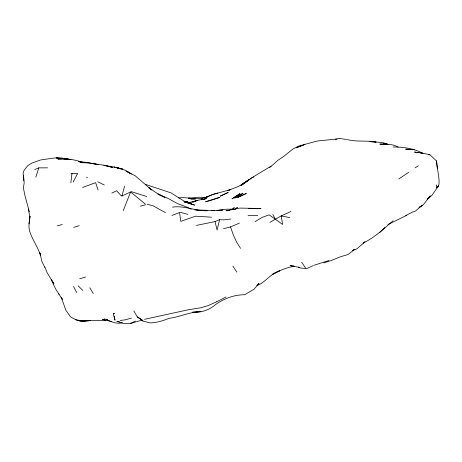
<?xml version="1.0" encoding="UTF-8"?>
<svg xmlns="http://www.w3.org/2000/svg" width="462" height="462" viewBox="0 0 462 462"><rect width="100%" height="100%" fill="white"/><g stroke="black" fill="none" stroke-linecap="round" stroke-linejoin="round"><path stroke-width="0.69" d="M30.036 216.199C29.406 221.055 28.303 226.016 29.545 230.873C32.178 239.582 37.953 246.893 40.535 255.636L40.182 253.523M418.682 152.703L414.483 152.067L420.715 152.731L429.92 154.776L436.544 160.943C436.798 168.855 439.789 176.767 438.9 184.904L437.479 187.508L436.786 187.815L436.423 184.875L437.479 187.508L438.663 185.707L436.786 187.815M70.83 182.698L72.014 173.458L77.656 173.464L73.117 182.08M29.014 223.914L30.018 216.395M219.6 219.629L217.088 230.053L215.055 221.593L219.6 219.629L223.458 219.895L230.879 219.04M111.862 193.076L116.586 190.725L120.923 195.461L121.951 195.98L124.619 186.042M35.805 177.171L38.802 167.862L47.574 167.839M123.29 210.574L130.602 191.961L145.363 204.123M438.663 185.707L432.062 195.137L427.281 199.393M427.125 199.347L430.278 195.859L423.325 204.741L419.196 207.409M113.236 313.652L114.351 313.409L113.236 313.652L115.044 320.189L114.114 316.112M393.087 220.749C383.552 228.892 374.618 237.607 363.155 243.018M379.55 232.744L384.858 227.518M269.681 167.567L278.084 160.17L283.2 156.768L293.191 148.868L298.735 146.061L317.053 141.049L337.035 138.993M232.299 209.425L234.292 207.611L232.201 209.465M235.25 209.217L237.393 207.467L235.441 208.951M271.084 166.118L250.768 178.401L241.222 185.193L248.383 180.03L250.352 179.198M408.72 172.291L398.862 178.933M248.383 180.03L238.796 186.302L227.506 190.696M419.017 207.467L422.285 205.261L415.39 211.094L413.38 211.862M363.155 242.995L364.986 241.834L356.999 248.775L352.552 250.571M255.093 221.65L262.07 217.383L269.15 214.859L282.611 224.457L281.214 215.916L290.921 211.481M269.935 222.338L281.214 215.916L289.749 217.608M415.09 167.822L418.358 165.818M405.786 215.598L412.855 211.85M216.701 301.767L226.034 296.968M245.923 181.687L247.21 181.04M352.448 250.416L354.885 249.232L347.955 254.55L340.725 256.676L330.902 260.643L323.822 262.872M135.447 321.073L130.284 323.504L124.064 323.556L116.846 321.356L119.6 321.904M250.768 178.401L253.857 176.952M121.951 195.98L130.602 191.961M387.889 224.572L406.606 215.373M313.398 265.535L306.756 268.572L301.005 268.11L298.377 267.14L299.699 267.434L290.015 265.604L294.121 266.002M212.584 194.542L204.799 197.834L212.584 194.542L230.867 189.512L228.176 190.46M216.632 301.807L207.998 305.665L200.814 307.767L188.432 309.754L144.519 319.323M70.929 173.92L72.014 173.458M223.596 228.673L230.532 226.911L239.403 223.106M204.799 197.834L207.761 196.772L201.23 198.527L202.656 198.296L194.046 198.885L189.276 198.648L194.433 198.908M34.835 169.502L38.802 167.862M245.207 182.594L243.601 183.252L244.947 182.808M171.928 215.431L179.574 212.532L180.757 221.385L195.547 216.181L211.492 217.198M209.581 200.727L219.837 197.338L205.573 201.744L208.899 200.958M82.577 187.485L95.657 182.663L98.088 190.073M328.961 260.539L314.362 265.159M130.902 323.412L142.394 319.964M73.689 227.368L79.262 225.664M213.213 194.352L217.793 192.995M202.137 199.694L206.479 198.62L197.638 200.317L192.498 202.206L197.459 200.387L188.964 202.558L183.841 201.524M79.724 278.765L85.568 277.044M140.442 206.202L145.397 204.81M131.531 318.099L125.271 319.831L120.143 320.449M57.34 225.849L62.33 224.492M201.594 199.763L204.239 199.07M335.452 139.339L339.27 138.444L346.65 139.472M196.517 225.381L215.055 221.593M294.115 266.343C286.376 267.429 279.175 270.871 272.343 274.451L279.631 270.801C270.559 273.492 265.494 282.467 256.768 285.683L259.038 283.408L254.042 289.189L244.687 294.721C233.968 294.791 224.041 298.544 215.419 304.672C209.13 310.181 201.085 312.768 192.746 312.145L200.86 311.648C189.894 311.827 179.995 316.926 169.208 318.312C163.161 320.674 156.924 322.655 150.387 322.955L143.001 321.044L137.301 316.92L133.824 310.978M90.257 320.345C83.31 322.649 76.542 320.743 70.79 316.932M216.944 210.47L226.311 209.199L234.667 209.153M229.937 210.268L226.034 210.77L239.732 208.091L261.001 208.477L248.51 208.483M122.511 322.753C116.043 324.59 110.106 320.998 104.372 318.815M184.413 202.119L187.872 201.796L184.581 202.102M218.434 210.447L222.609 210.106L213.092 210.481L194.779 209.927M105.711 320.38L79.574 320.795L75.294 319.687M178.598 197.95L183.27 197.615L190.188 198.175L188.277 198.204L198.822 197.257L206.601 197.355M88.831 320.409L79.574 320.795L85.037 321.194L82.981 320.899M172.459 207.161C184.315 205.249 195.374 211.215 207.155 210.73L201.836 210.591M393.075 146.997C403.303 146.968 413.813 148.389 422.886 153.338L420.085 152.916M66.106 159.159L57.906 159.09C66.459 157.871 74.988 159.956 83.148 162.353M195.64 198.891L190.806 198.827L192.157 198.891M387.266 144.213L379.804 144.104C386.001 144.161 392.544 143.849 398.128 147.026M86.521 177.541L87.48 177.558M413.577 149.422L405.671 149.22L414.316 149.457M248.082 215.402L257.709 215.638M369.404 141.586L381.346 142.411L388.074 144.242M428.574 154.701L429.92 154.776M370.074 141.638L376.103 142.077C366.603 140.263 356.803 142.088 347.384 139.622M213.092 210.481L214.374 210.58M214.229 210.557L211.273 210.291M68.971 159.367L70.946 159.627L63.71 158.668L67.654 159.188M111.325 321.46L102.449 319.479L104.458 319.756M59.2 158.247L56.358 157.935L68.838 159.176M61.325 158.483L63.456 158.72M65.581 158.957L67.712 159.194L61.244 157.958L55.509 157.9L50.728 158.472L40.581 159.973L31.774 163.103L27.737 165.702L24.053 170.357L23.1 173.077L23.816 180.717M196.679 210.152L199.209 210.458M77.489 320.108L80.919 320.599M186.498 202.425L191.499 203.153L184.234 201.588M103.829 165.194L112.815 167.504L103.829 165.194L89.813 163.144L95.98 164.189M105.544 165.633C114.536 167.105 124.087 168.116 131.439 174.11M97.349 164.42L98.718 164.651L84.991 162.185L78.534 161.688L79.834 161.931M67.712 159.194L62.445 158.27L64.391 158.645M65.691 158.899L66.99 159.147M383.431 143.058L386.388 143.659M147.055 204.216L153.061 205.781L165.419 212.63M180.105 212.277L187.924 214.356M422.886 153.338L420.715 152.731L422.002 153.245M120.94 168.948L115.673 167.354L120.108 168.792M188.294 203.176L194.681 205.122L186.099 202.344L187.653 202.985M131.272 191.643L146.812 196.541M106.312 319.23L107.611 319.675M145.599 184.43L171.119 192.937L185.481 201.986M164.819 197.436L157.917 194.127L168.353 198.562L177.5 203.58L187.601 207.415L191.176 209.205M97.753 181.757L104.331 185.031M164.847 197.418L156.647 193.035L148.966 187.768L151.565 189.992M130.833 173.781L126.016 171.165L135.193 175.751L151.542 189.882M137.301 316.92L141.072 319.496M139.611 317.931L143.001 321.044M78.113 285.759L82.86 290.494M70.357 316.626L65.719 310.025L61.44 297.516M301.674 262.254L305.498 267.937M232.848 266.031L236.775 272.13M59.049 294.323L55.642 288.975L51.178 279.533M240.529 248.331L236.544 241.996L233.258 234.783L230.532 226.911M58.662 293.705L62.197 299.318L61.567 297.361M89.842 287.786L93.312 293.549M52.212 280.815L53.904 283.939L46.991 272.401L44.837 266.921M272.863 214.535L275.444 219.462M73.545 286.434L76.675 292.521M44.814 267.382L41.869 261.394L39.848 252.616M29.314 211.729L24.821 195.103L23.406 187.89L24.174 182.86L23.527 175.271M28.471 209.067L29.874 217.365M436.544 160.943L437.404 168.174M247.742 180.838L241.06 185.493L247.742 180.838M237.185 195.443L231.941 198.879L239.992 193.618L237.185 195.443M240.119 194.918L234.667 198.1L243.012 193.255L240.119 194.918M243.272 194.727L237.549 197.522L246.356 193.468L243.272 194.727M225.317 193.717L220.172 196.194L228.205 192.458L225.317 193.717M304.81 144.467L296.592 147.638L304.81 144.467M86.648 162.768L80.284 162.653L89.235 162.838L86.648 162.768M115.419 167.336L114.068 167.036L122.84 169.179L115.419 167.336"/></g></svg>
